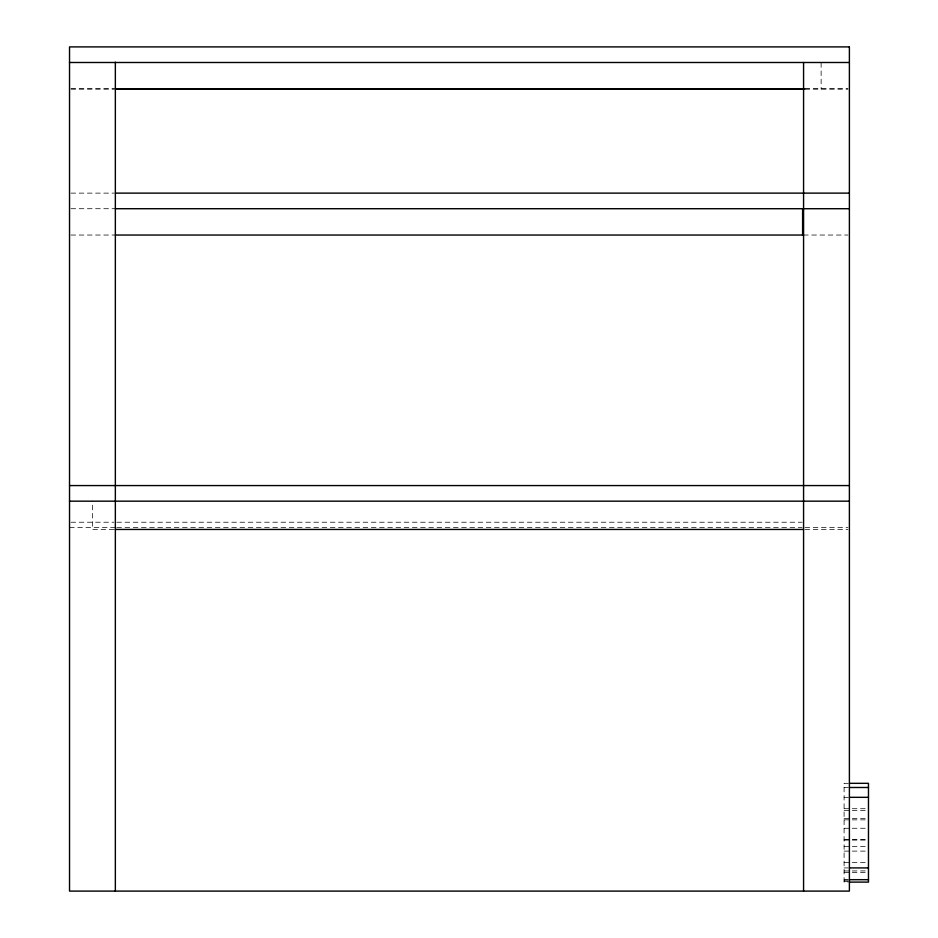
<?xml version="1.0" encoding="UTF-8"?>
<svg xmlns="http://www.w3.org/2000/svg" width="938" height="938" viewBox="0 0 938 938"><rect width="100%" height="100%" fill="white"/><g stroke="black" fill="none" stroke-linecap="round" stroke-linejoin="round"><path stroke-width="0.7" stroke-dasharray="4.69 3.52" d="M70.96 88.817L115.351 88.817M805.015 88.817L847.975 88.817M70.96 89.04L113.92 89.04M805.015 89.04L847.975 89.04M70.96 193.122L113.92 193.122M70.96 208.717L115.351 208.717M70.96 235.039L115.351 235.039M803.573 235.039L847.964 235.039M70.96 522.22L113.92 522.22M116.816 522.22L802.119 522.22M69.529 527.484L115.351 527.484M116.816 527.484L802.119 527.484M805.015 527.484L847.964 527.484M113.92 529.442L92.44 529.442L92.44 501.173M805.015 529.442L847.964 529.442M848.398 783.324L844.094 783.324L844.094 882.107L848.398 882.107M844.094 787.486L848.398 787.486M844.094 797.323L848.398 797.323M844.094 808.72L867.029 808.72M844.094 810.643L868.471 810.643M844.094 818.37L868.471 818.37M844.094 819.859L868.471 819.859M844.094 828.266L868.471 828.266M844.094 839.721L867.029 839.721M844.094 840.026L868.471 840.026M844.094 846.627L868.471 846.627M844.094 851.106L868.471 851.106M844.094 862.561L868.471 862.561M844.094 867.92L848.398 867.92M844.094 870.968L868.471 870.91M844.094 872.457L868.471 872.457M844.094 879.68L848.398 879.68M844.094 880.184L848.398 880.184M844.094 881.486L848.398 881.486M821.125 62.717L821.125 89.04"/><path stroke-width="1.41" d="M69.529 62.494L849.394 62.494M115.351 88.817L803.573 88.817M115.351 89.04L805.015 89.04M115.351 193.122L849.394 193.122M115.351 208.717L849.394 208.717M115.351 235.039L803.573 235.039M69.529 485.567L849.394 485.567M69.529 501.173L849.394 501.173M115.351 529.442L803.573 529.442M849.828 783.324L868.471 783.324L868.471 882.107L849.828 882.107M849.828 787.486L868.471 787.486M849.828 797.323L868.471 797.323M849.828 867.92L868.471 867.92M849.828 879.68L868.471 879.68M803.573 62.494L803.573 891.1M802.6 208.717L802.6 235.039M115.351 62.154L115.351 891.1M849.394 46.9L69.529 46.9L69.529 891.1L849.394 891.1L849.394 46.9"/></g></svg>
